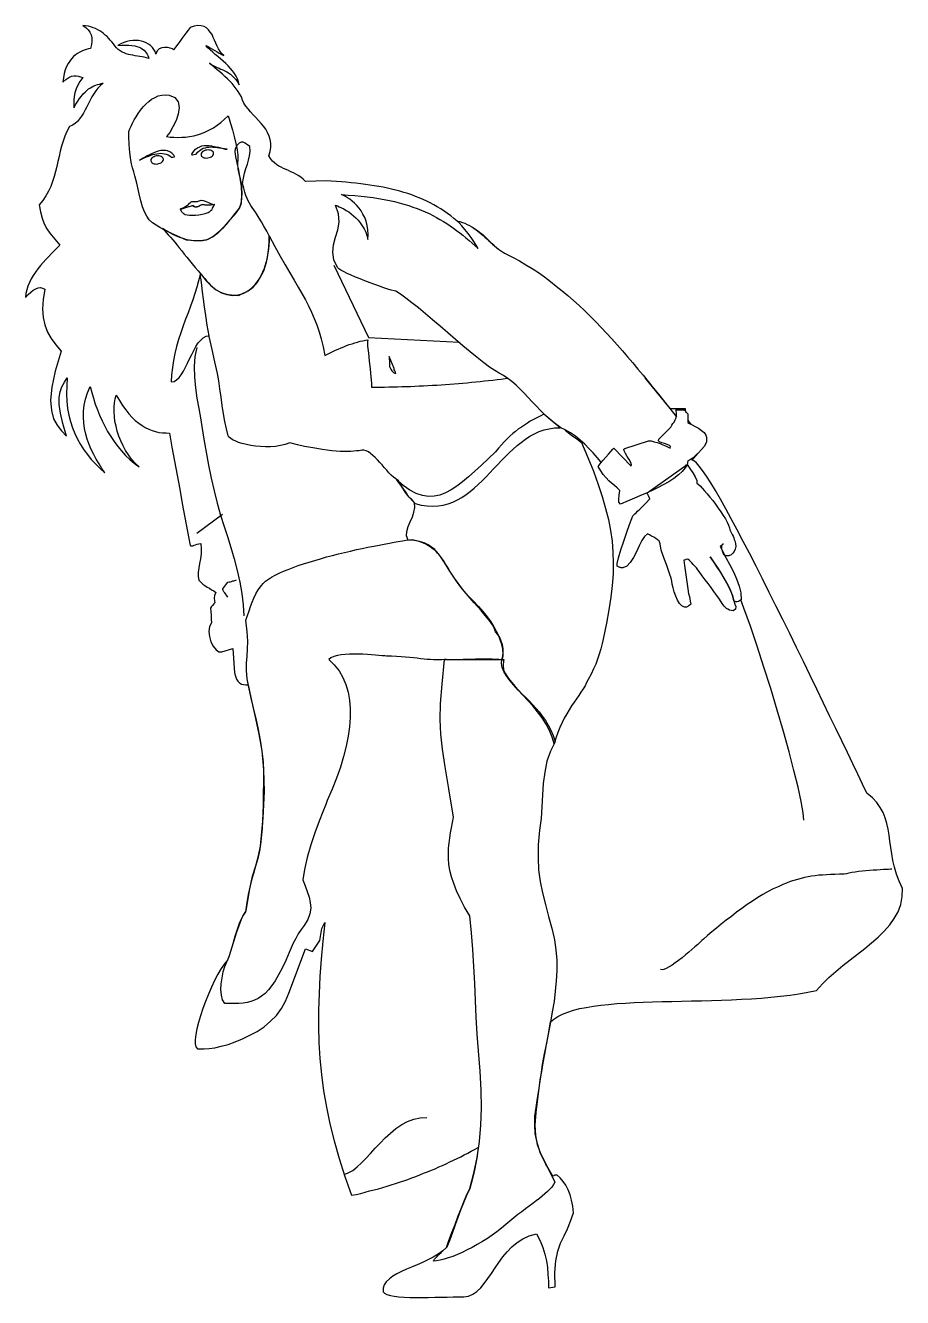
# Model space of a CAD drawing. Extents: x -28 to 68, y -92 to 47.
import ezdxf

# ---------------------------------------------------------------- set-up
doc = ezdxf.new("R2010")
doc.units = 0
doc.header["$LTSCALE"] = 25
doc.header["$MEASUREMENT"] = 0
doc.layers.get('0').update_dxf_attribs({"linetype": 'CONTINUOUS'})
doc.layers.add('1', color=7, linetype='CONTINUOUS')
doc.layers.add('7', color=7, linetype='CONTINUOUS')

msp = doc.modelspace()

# ---------------------------------------------------------------- linework, layer by layer
for points in [[(-14.09, 31.88, 0.146638), (-14.02, 31.73, 0.107152), (-13.85, 31.6, 0.076793), (-13.62, 31.54, 0.063797), (-13.34, 31.54, 0.063797), (-13.07, 31.62, 0.076793), (-12.88, 31.74, 0.107152), (-12.74, 31.91, 0.146638), (-12.72, 32.07, 0.146638), (-12.79, 32.22, 0.107152), (-12.96, 32.35, 0.076793), (-13.19, 32.41, 0.063797), (-13.47, 32.41, 0.063797), (-13.73, 32.33, 0.076793), (-13.93, 32.21, 0.107152), (-14.07, 32.04, 0.146638)], [(-8.61, 32.53, 0.146638), (-8.54, 32.38, 0.107152), (-8.36, 32.25, 0.076793), (-8.14, 32.19, 0.063797), (-7.86, 32.2, 0.063797), (-7.59, 32.27, 0.076793), (-7.39, 32.39, 0.107152), (-7.26, 32.57, 0.146638), (-7.24, 32.73, 0.146638), (-7.3, 32.87, 0.107152), (-7.48, 33, 0.076793), (-7.7, 33.06, 0.063797), (-7.98, 33.06, 0.063797), (-8.25, 32.98, 0.076793), (-8.45, 32.86, 0.107152), (-8.58, 32.69, 0.146638)]]:
    msp.add_lwpolyline(points, format="xyb", close=True)
at = {"layer": '1', "linetype": 'CONTINUOUS'}
for points in [[(-10.89, 26.61), (-10.83, 26.48), (-10.76, 26.39), (-10.72, 26.3), (-10.67, 26.25), (-10.6, 26.19), (-10.52, 26.14), (-10.45, 26.08), (-10.34, 26.03), (-10.12, 25.97), (-9.85, 25.94), (-9.54, 25.94), (-9.2, 25.96), (-8.83, 25.99), (-8.47, 26.05), (-8.14, 26.14), (-7.83, 26.25), (-7.72, 26.3), (-7.63, 26.36), (-7.56, 26.41), (-7.49, 26.48), (-7.41, 26.57), (-7.34, 26.7), (-7.25, 26.88), (-7.14, 27.1), (-7.32, 27.08), (-7.51, 27.07), (-7.69, 27.05), (-7.85, 27.05), (-8.01, 27.05), (-8.18, 27.05), (-8.36, 27.07), (-8.56, 27.08), (-8.96, 26.87), (-9.05, 26.85), (-9.12, 26.85), (-9.18, 26.83), (-9.23, 26.83), (-9.29, 26.85), (-9.36, 26.87), (-9.43, 26.9), (-9.54, 26.96), (-9.69, 26.92), (-9.89, 26.87), (-10.09, 26.81), (-10.3, 26.76), (-10.51, 26.72), (-10.69, 26.67), (-10.81, 26.63), (-10.89, 26.61)], [(-9.49, 27.43), (-9.36, 27.43), (-9.25, 27.43), (-9.14, 27.43), (-9, 27.45), (-8.91, 27.47), (-8.8, 27.5), (-8.71, 27.54), (-8.61, 27.59), (-8.38, 27.54), (-8.16, 27.47), (-7.98, 27.39), (-7.8, 27.32), (-7.63, 27.25), (-7.47, 27.19), (-7.31, 27.14), (-7.11, 27.1), (-7.29, 27.08), (-7.43, 27.07), (-7.54, 27.05), (-7.67, 27.05), (-7.81, 27.05), (-8, 27.05), (-8.23, 27.07), (-8.54, 27.08), (-8.71, 26.99), (-8.83, 26.9), (-8.96, 26.85), (-9.07, 26.83), (-9.16, 26.83), (-9.27, 26.85), (-9.36, 26.9), (-9.47, 26.97), (-9.61, 26.96), (-9.8, 26.9), (-9.98, 26.85), (-10.2, 26.77), (-10.4, 26.7), (-10.58, 26.65), (-10.74, 26.61), (-10.87, 26.61), (-10.47, 26.79), (-10.18, 26.96), (-9.98, 27.12), (-9.85, 27.25), (-9.76, 27.34), (-9.69, 27.41), (-9.6, 27.43), (-9.49, 27.43)]]:
    msp.add_lwpolyline(points, dxfattribs=at)
at = {"layer": '7', "linetype": 'CONTINUOUS'}
for points in [[(19.38, 25.28), (19.35, 25.3), (19, 25.59), (18.66, 25.87), (18.29, 26.14), (17.93, 26.39), (17.56, 26.63), (17.18, 26.87), (16.8, 27.08), (16.42, 27.28), (16.04, 27.48), (15.64, 27.67), (15.22, 27.83), (14.82, 27.99), (14.4, 28.16), (13.96, 28.3), (13.55, 28.43), (13.09, 28.56), (12.66, 28.68), (12.2, 28.79), (11.75, 28.88), (11.27, 28.99), (10.8, 29.08), (10.31, 29.16), (9.82, 29.23), (9.33, 29.3), (8.82, 29.37), (8.29, 29.43), (7.78, 29.48), (7.24, 29.54), (6.71, 29.59), (6.17, 29.63), (5.6, 29.67), (5.04, 29.7), (2.78, 29.61), (2.53, 29.87), (2.28, 30.08), (2, 30.27), (1.73, 30.41), (1.48, 30.56), (1.2, 30.68), (0.93, 30.81), (0.68, 30.92), (0.4, 31.05), (0.15, 31.17), (-0.11, 31.3), (-0.34, 31.46), (-0.58, 31.65), (-0.8, 31.86), (-1.02, 32.12), (-1.21, 32.41), (-1.07, 32.9), (-1, 33.36), (-1, 33.79), (-1.07, 34.21), (-1.18, 34.59), (-1.34, 34.96), (-1.54, 35.32), (-1.78, 35.65), (-2.05, 35.97), (-2.32, 36.3), (-2.62, 36.61), (-2.91, 36.92), (-3.2, 37.23), (-3.47, 37.54), (-3.72, 37.85), (-3.94, 38.17), (-4.07, 38.52), (-4.2, 38.85), (-4.36, 39.16), (-4.56, 39.46), (-4.76, 39.75), (-4.98, 40.05), (-5.22, 40.32), (-5.45, 40.59), (-5.72, 40.85), (-6, 41.1), (-6.27, 41.35), (-6.54, 41.59), (-6.83, 41.83), (-7.12, 42.06), (-7.4, 42.3), (-7.69, 42.54), (-7.49, 42.41), (-7.27, 42.28), (-7.05, 42.17), (-6.85, 42.08), (-6.63, 41.99), (-6.43, 41.9), (-6.21, 41.81), (-6.01, 41.72), (-5.8, 41.61), (-5.6, 41.48), (-5.4, 41.34), (-5.2, 41.17), (-5.01, 40.97), (-4.81, 40.76), (-4.63, 40.5), (-4.45, 40.19), (-4.52, 40.52), (-4.61, 40.83), (-4.76, 41.14), (-4.94, 41.43), (-5.16, 41.7), (-5.38, 41.97), (-5.63, 42.25), (-5.91, 42.5), (-6.2, 42.75), (-6.47, 43.01), (-6.76, 43.26), (-7.05, 43.5), (-7.32, 43.75), (-7.6, 43.99), (-7.85, 44.23), (-8.09, 44.48), (-7.83, 44.35), (-7.6, 44.21), (-7.34, 44.06), (-7.11, 43.92), (-6.85, 43.77), (-6.61, 43.63), (-6.36, 43.5), (-6.12, 43.37), (-6.34, 43.57), (-6.52, 43.83), (-6.69, 44.1), (-6.83, 44.41), (-6.98, 44.72), (-7.12, 45.04), (-7.27, 45.35), (-7.41, 45.66), (-7.6, 45.94), (-7.78, 46.19), (-8.01, 46.39), (-8.27, 46.55), (-8.58, 46.63), (-8.94, 46.66), (-9.34, 46.59), (-9.81, 46.45), (-10.03, 46.14), (-10.25, 45.83), (-10.47, 45.52), (-10.7, 45.23), (-10.92, 44.92), (-11.14, 44.61), (-11.38, 44.3), (-11.6, 43.99), (-11.74, 44.1), (-11.98, 44.19), (-12.27, 44.25), (-12.6, 44.26), (-12.9, 44.23), (-13.18, 44.1), (-13.41, 43.88), (-13.54, 43.54), (-13.63, 43.81), (-13.76, 44.05), (-13.92, 44.26), (-14.12, 44.46), (-14.34, 44.63), (-14.58, 44.77), (-14.85, 44.88), (-15.12, 44.95), (-15.43, 45.01), (-15.74, 45.03), (-16.05, 45.01), (-16.38, 44.97), (-16.7, 44.9), (-17.03, 44.79), (-17.36, 44.66), (-17.69, 44.48), (-17.25, 44.52), (-16.85, 44.52), (-16.49, 44.52), (-16.16, 44.48), (-15.85, 44.43), (-15.6, 44.37), (-15.36, 44.28), (-15.16, 44.19), (-14.98, 44.08), (-14.81, 43.95), (-14.69, 43.83), (-14.58, 43.68), (-14.49, 43.54), (-14.41, 43.37), (-14.36, 43.21), (-14.32, 43.05), (-14.56, 43.12), (-14.8, 43.19), (-15.03, 43.25), (-15.29, 43.28), (-15.54, 43.32), (-15.8, 43.35), (-16.05, 43.41), (-16.29, 43.45), (-16.54, 43.5), (-16.78, 43.57), (-17.01, 43.66), (-17.23, 43.75), (-17.45, 43.88), (-17.65, 44.05), (-17.83, 44.21), (-18.01, 44.43), (-18.18, 44.64), (-18.34, 44.86), (-18.52, 45.06), (-18.69, 45.25), (-18.87, 45.44), (-19.07, 45.61), (-19.25, 45.77), (-19.45, 45.94), (-19.67, 46.06), (-19.89, 46.19), (-20.12, 46.32), (-20.38, 46.41), (-20.63, 46.5), (-20.9, 46.57), (-21.21, 46.63), (-21.52, 46.66), (-21.19, 46.45), (-20.94, 46.19), (-20.74, 45.94), (-20.61, 45.63), (-20.54, 45.32), (-20.52, 44.95), (-20.58, 44.57), (-20.69, 44.15), (-20.9, 44.1), (-21.14, 44.05), (-21.38, 43.97), (-21.61, 43.86), (-21.85, 43.75), (-22.09, 43.61), (-22.32, 43.45), (-22.54, 43.26), (-22.74, 43.03), (-22.94, 42.77), (-23.12, 42.5), (-23.29, 42.17), (-23.43, 41.81), (-23.54, 41.41), (-23.63, 40.95), (-23.7, 40.46), (-23.36, 40.77), (-23.05, 40.97), (-22.76, 41.12), (-22.49, 41.17), (-22.23, 41.17), (-21.99, 41.14), (-21.76, 41.06), (-21.52, 40.97), (-21.83, 40.55), (-22.07, 40.14), (-22.25, 39.74), (-22.38, 39.32), (-22.47, 38.92), (-22.5, 38.5), (-22.5, 38.1), (-22.49, 37.68), (-22.27, 38.06), (-22.07, 38.39), (-21.87, 38.7), (-21.67, 38.95), (-21.47, 39.19), (-21.27, 39.39), (-21.09, 39.57), (-20.89, 39.74), (-20.69, 39.86), (-20.5, 39.97), (-20.3, 40.06), (-20.1, 40.14), (-19.9, 40.21), (-19.7, 40.26), (-19.5, 40.32), (-19.3, 40.36), (-19.59, 40.1), (-19.87, 39.83), (-20.1, 39.52), (-20.32, 39.19), (-20.52, 38.85), (-20.72, 38.5), (-20.9, 38.14), (-21.09, 37.77), (-21.27, 37.43), (-21.45, 37.08), (-21.65, 36.76), (-21.87, 36.46), (-22.1, 36.19), (-22.36, 35.96), (-22.65, 35.76), (-22.98, 35.61), (-23.25, 35.1), (-23.47, 34.56), (-23.67, 34.03), (-23.83, 33.48), (-23.98, 32.92), (-24.1, 32.37), (-24.23, 31.81), (-24.36, 31.27), (-24.49, 30.7), (-24.63, 30.16), (-24.81, 29.61), (-25.01, 29.08), (-25.25, 28.56), (-25.54, 28.05), (-25.87, 27.56), (-26.27, 27.08), (-26.14, 26.3), (-25.96, 25.61), (-25.72, 25.01), (-25.43, 24.47), (-25.1, 23.99), (-24.76, 23.54), (-24.39, 23.1), (-24.01, 22.67), (-24.3, 22.38), (-24.61, 22.07), (-24.92, 21.76), (-25.23, 21.45), (-25.54, 21.12), (-25.85, 20.79), (-26.14, 20.45), (-26.41, 20.08), (-26.67, 19.74), (-26.92, 19.36), (-27.14, 18.99), (-27.34, 18.59), (-27.5, 18.19), (-27.63, 17.79), (-27.72, 17.38), (-27.78, 16.96), (-27.49, 17.27), (-27.19, 17.54), (-26.92, 17.76), (-26.65, 17.92), (-26.39, 18.01), (-26.14, 18.03), (-25.9, 17.99), (-25.65, 17.88), (-25.85, 16.74), (-25.9, 15.7), (-25.85, 14.78), (-25.67, 13.96), (-25.38, 13.18), (-24.98, 12.47), (-24.47, 11.78), (-23.89, 11.1), (-24.52, 8.92), (-24.9, 7.16), (-25.03, 5.74), (-24.94, 4.61), (-24.7, 3.72), (-24.32, 3), (-23.83, 2.38), (-23.29, 1.83), (-23.7, 3.21), (-23.96, 4.34), (-24.09, 5.27), (-24.09, 6.03), (-23.98, 6.67), (-23.79, 7.21), (-23.52, 7.7), (-23.21, 8.19), (-23.27, 7.3), (-23.29, 6.45), (-23.25, 5.63), (-23.18, 4.85), (-23.05, 4.1), (-22.87, 3.41), (-22.65, 2.74), (-22.39, 2.09), (-22.1, 1.49), (-21.78, 0.89), (-21.41, 0.32), (-21.01, -0.2), (-20.59, -0.73), (-20.12, -1.22), (-19.63, -1.71), (-19.12, -2.19), (-19.43, -1.71), (-19.74, -1.22), (-20.05, -0.71), (-20.32, -0.2), (-20.59, 0.34), (-20.83, 0.89), (-21.03, 1.47), (-21.19, 2.05), (-21.34, 2.65), (-21.41, 3.27), (-21.45, 3.89), (-21.43, 4.54), (-21.36, 5.2), (-21.21, 5.87), (-20.99, 6.56), (-20.7, 7.25), (-20.54, 6.59), (-20.36, 5.96), (-20.16, 5.32), (-19.92, 4.7), (-19.69, 4.09), (-19.41, 3.49), (-19.12, 2.9), (-18.8, 2.32), (-18.47, 1.76), (-18.1, 1.23), (-17.7, 0.7), (-17.29, 0.21), (-16.85, -0.28), (-16.38, -0.73), (-15.89, -1.15), (-15.36, -1.55), (-15.78, -1.15), (-16.18, -0.71), (-16.52, -0.24), (-16.85, 0.25), (-17.12, 0.76), (-17.38, 1.29), (-17.58, 1.81), (-17.76, 2.36), (-17.89, 2.9), (-18, 3.43), (-18.07, 3.96), (-18.09, 4.47), (-18.09, 4.98), (-18.05, 5.45), (-17.98, 5.89), (-17.87, 6.3), (-17.52, 5.7), (-17.18, 5.18), (-16.83, 4.69), (-16.49, 4.25), (-16.14, 3.87), (-15.78, 3.52), (-15.41, 3.23), (-15.05, 2.98), (-14.69, 2.76), (-14.32, 2.58), (-13.94, 2.43), (-13.58, 2.32), (-13.2, 2.23), (-12.81, 2.18), (-12.43, 2.16), (-12.05, 2.14), (-11.78, 0.61), (-11.49, -0.93), (-11.21, -2.46), (-10.92, -3.99), (-10.65, -5.53), (-10.38, -7.06), (-10.09, -8.6), (-9.81, -10.13), (-9.71, -10.17), (-9.6, -10.17), (-9.49, -10.15), (-9.34, -10.09), (-9.2, -10.04), (-9.03, -9.98), (-8.85, -9.93), (-8.63, -9.91), (-8.58, -10.48), (-8.6, -11.02), (-8.67, -11.57), (-8.76, -12.08), (-8.83, -12.58), (-8.91, -13.06), (-8.91, -13.51), (-8.83, -13.91), (-8.63, -14.13), (-8.41, -14.33), (-8.18, -14.49), (-7.94, -14.66), (-7.69, -14.8), (-7.45, -14.95), (-7.21, -15.09), (-7, -15.26), (-7.12, -15.58), (-7.16, -15.89), (-7.14, -16.15), (-7.11, -16.37), (-7.21, -16.51), (-7.34, -16.66), (-7.45, -16.8), (-7.58, -16.95), (-7.54, -17.35), (-7.51, -17.75), (-7.49, -18.17), (-7.45, -18.57), (-7.69, -18.98), (-7.76, -19.51), (-7.69, -20.07), (-7.52, -20.64), (-7.27, -21.13), (-6.96, -21.51), (-6.65, -21.73), (-6.34, -21.73), (-5.14, -21.38), (-4.96, -24.04), (-4.85, -24.4), (-4.72, -24.71), (-4.58, -24.95), (-4.4, -25.13), (-4.2, -25.26), (-3.96, -25.31), (-3.72, -25.35), (-3.47, -25.33), (-3.07, -27.24), (-2.65, -29), (-2.29, -30.73), (-1.98, -32.56), (-1.78, -34.62), (-1.72, -37), (-1.85, -39.87), (-2.18, -43.33), (-2.41, -44.29), (-2.65, -45.14), (-2.89, -45.93), (-3.09, -46.67), (-3.29, -47.43), (-3.45, -48.23), (-3.61, -49.12), (-3.74, -50.14), (-3.98, -50.45), (-4.23, -50.98), (-4.49, -51.67), (-4.76, -52.47), (-5.03, -53.31), (-5.29, -54.11), (-5.51, -54.83), (-5.71, -55.4), (-6.05, -55.81), (-6.41, -56.32), (-6.76, -56.94), (-7.12, -57.61), (-7.47, -58.34), (-7.81, -59.11), (-8.12, -59.91), (-8.41, -60.69), (-8.67, -61.47), (-8.89, -62.21), (-9.07, -62.9), (-9.18, -63.54), (-9.23, -64.09), (-9.23, -64.54), (-9.16, -64.87), (-9.01, -65.07), (-8.71, -65.1), (-8.25, -65.1), (-7.72, -65.05), (-7.09, -64.96), (-6.4, -64.8), (-5.65, -64.6), (-4.87, -64.32), (-4.07, -64), (-3.27, -63.61), (-2.49, -63.18), (-1.72, -62.67), (-1.03, -62.07), (-0.38, -61.43), (0.17, -60.7), (0.62, -59.89), (0.97, -59.01), (2.8, -54.18), (3.57, -54.45), (4.35, -53.27), (4.58, -51.96), (4.89, -51.29), (4.69, -53.32), (4.51, -55.29), (4.38, -57.2), (4.28, -59.05), (4.22, -60.87), (4.22, -62.63), (4.26, -64.4), (4.37, -66.16), (4.53, -67.9), (4.77, -69.67), (5.08, -71.45), (5.46, -73.27), (5.91, -75.14), (6.46, -77.05), (7.09, -79.03), (7.82, -81.08), (8.33, -80.98), (8.82, -80.87), (9.31, -80.74), (9.8, -80.61), (10.29, -80.49), (10.77, -80.36), (11.24, -80.23), (11.71, -80.09), (12.16, -79.94), (12.62, -79.79), (13.07, -79.65), (13.53, -79.5), (13.96, -79.34), (14.4, -79.18), (14.84, -79.03), (15.27, -78.85), (15.69, -78.68), (16.13, -78.52), (16.55, -78.34), (16.95, -78.18), (17.36, -77.99), (17.76, -77.81), (18.16, -77.63), (18.56, -77.43), (18.96, -77.25), (19.35, -77.07), (19.75, -76.87), (20.13, -76.67), (20.51, -76.47), (20.89, -76.27), (21.25, -76.07), (21.64, -75.87), (21.56, -76.47), (21.49, -77.03), (21.4, -77.59), (21.29, -78.14), (21.16, -78.68), (21.04, -79.23), (20.89, -79.78), (20.75, -80.34), (20.38, -81.1), (20.04, -81.9), (19.71, -82.7), (19.42, -83.5), (19.13, -84.32), (18.84, -85.14), (18.55, -85.96), (18.24, -86.76), (17.78, -87.16), (17.27, -87.5), (16.73, -87.83), (16.16, -88.12), (15.58, -88.41), (14.98, -88.67), (14.38, -88.92), (13.82, -89.16), (13.27, -89.41), (12.78, -89.67), (12.33, -89.92), (11.95, -90.21), (11.62, -90.52), (11.4, -90.85), (11.27, -91.21), (11.26, -91.61), (11.42, -91.77), (11.69, -91.92), (12.06, -92.03), (12.49, -92.1), (13, -92.17), (13.58, -92.21), (14.18, -92.23), (14.84, -92.25), (15.51, -92.25), (16.2, -92.23), (16.91, -92.21), (17.6, -92.19), (18.27, -92.19), (18.91, -92.17), (19.51, -92.17), (20.07, -92.17), (20.6, -92.08), (21.07, -91.88), (21.51, -91.57), (21.93, -91.17), (22.31, -90.7), (22.71, -90.17), (23.09, -89.61), (23.49, -89.01), (23.89, -88.41), (24.33, -87.81), (24.8, -87.25), (25.33, -86.72), (25.89, -86.25), (26.53, -85.83), (27.22, -85.52), (28, -85.3), (28.4, -86.05), (28.71, -86.77), (28.93, -87.52), (29.09, -88.25), (29.2, -88.97), (29.27, -89.72), (29.31, -90.45), (29.34, -91.19), (30.07, -91.08), (30.02, -89.52), (30.11, -88.25), (30.34, -87.19), (30.65, -86.3), (31.02, -85.52), (31.4, -84.74), (31.74, -83.92), (32.04, -82.99), (31.98, -82.28), (31.85, -81.63), (31.69, -81.03), (31.47, -80.49), (31.2, -79.99), (30.91, -79.58), (30.6, -79.19), (30.27, -78.88), (30.11, -78.87), (29.98, -78.88), (29.89, -78.94), (29.78, -78.99), (29, -77.61), (28.43, -76.39), (28.07, -75.3), (27.87, -74.32), (27.82, -73.38), (27.85, -72.45), (27.98, -71.5), (28.13, -70.47), (28.29, -69.43), (28.43, -68.49), (28.58, -67.56), (28.74, -66.63), (28.91, -65.67), (29.11, -64.63), (29.31, -63.47), (29.54, -62.14), (29.91, -61.83), (30.36, -61.54), (30.85, -61.29), (31.42, -61.07), (32.04, -60.87), (32.73, -60.7), (33.45, -60.56), (34.22, -60.43), (35.03, -60.32), (35.89, -60.23), (36.8, -60.14), (37.73, -60.09), (38.69, -60.03), (39.67, -60), (40.69, -59.96), (41.72, -59.92), (42.78, -59.91), (43.85, -59.87), (44.94, -59.85), (46.03, -59.83), (47.12, -59.8), (48.21, -59.76), (49.31, -59.72), (50.41, -59.67), (51.49, -59.61), (52.56, -59.54), (53.61, -59.45), (54.65, -59.34), (55.69, -59.21), (56.67, -59.07), (57.63, -58.91), (58.58, -58.71), (59.23, -57.98), (59.92, -57.29), (60.69, -56.63), (61.47, -56), (62.25, -55.36), (63.05, -54.76), (63.85, -54.14), (64.59, -53.52), (65.32, -52.89), (65.98, -52.23), (66.58, -51.56), (67.07, -50.85), (67.49, -50.11), (67.78, -49.32), (67.94, -48.47), (67.98, -47.58), (67.61, -46.78), (67.32, -46), (67.09, -45.25), (66.92, -44.51), (66.79, -43.78), (66.69, -43.09), (66.59, -42.4), (66.5, -41.74), (66.39, -41.11), (66.25, -40.49), (66.09, -39.87), (65.85, -39.29), (65.54, -38.73), (65.16, -38.2), (64.69, -37.67), (64.09, -37.16), (63.61, -36.18), (63.09, -35.11), (62.54, -33.96), (61.96, -32.73), (61.34, -31.45), (60.69, -30.09), (60.01, -28.71), (59.32, -27.27), (58.61, -25.8), (57.89, -24.31), (57.16, -22.78), (56.41, -21.27), (55.67, -19.75), (54.9, -18.22), (54.16, -16.71), (53.43, -15.24), (52.69, -13.78), (51.98, -12.37), (51.27, -10.98), (50.58, -9.68), (49.91, -8.4), (49.27, -7.22), (48.67, -6.11), (48.09, -5.08), (47.54, -4.13), (47.03, -3.29), (46.56, -2.57), (46.14, -1.95), (45.78, -1.46), (45.47, -1.09), (45.2, -0.88), (45, -0.8), (45.63, -0.08), (45.69, 0), (45.69, 0)], [(-5.65, 36.81), (-5.54, 36.48), (-5.38, 35.94), (-5.18, 35.28), (-4.98, 34.54), (-4.8, 33.77), (-4.65, 33.08), (-4.58, 32.5), (-4.6, 32.08), (-4.63, 31.56), (-4.58, 30.97), (-4.47, 30.48), (-4.4, 30.23), (-4.23, 29.39), (-4.16, 28.34), (-4.23, 27.37), (-4.41, 26.76), (-4.74, 26.34), (-5.05, 25.94), (-5.34, 25.56), (-5.63, 25.21), (-5.91, 24.88), (-6.18, 24.59), (-6.45, 24.34), (-6.71, 24.08), (-6.94, 23.88), (-7.18, 23.7), (-7.41, 23.54), (-7.63, 23.41), (-7.85, 23.3), (-8.05, 23.23), (-8.25, 23.17), (-8.43, 23.16), (-8.8, 23.14), (-9.12, 23.14), (-9.43, 23.16), (-9.72, 23.19), (-10, 23.23), (-10.27, 23.3), (-10.54, 23.38), (-10.81, 23.47), (-11.09, 23.57), (-11.36, 23.7), (-11.67, 23.85), (-11.98, 24.01), (-12.32, 24.19), (-12.69, 24.39), (-13.09, 24.61), (-13.52, 24.85), (-13.92, 25.12), (-14.27, 25.45), (-14.54, 25.83), (-14.78, 26.3), (-15, 26.87), (-15.18, 27.52), (-15.36, 28.27), (-15.54, 29.12), (-15.61, 29.45), (-15.72, 29.83), (-15.83, 30.25), (-15.96, 30.68), (-16.09, 31.12), (-16.2, 31.56), (-16.27, 31.94), (-16.32, 32.26), (-16.38, 32.79), (-16.45, 33.66), (-16.5, 34.54), (-16.49, 35.08), (-16.38, 35.36), (-16.25, 35.66), (-16.09, 35.99), (-15.9, 36.35), (-15.69, 36.7), (-15.47, 37.06), (-15.21, 37.41), (-14.92, 37.76), (-14.63, 38.06), (-14.32, 38.36), (-14, 38.61), (-13.63, 38.81), (-13.27, 38.97), (-12.9, 39.06), (-12.5, 39.1), (-12.1, 39.06), (-11.47, 38.79), (-11.1, 38.32), (-11.01, 37.7), (-11.1, 36.99), (-11.34, 36.28), (-11.67, 35.59), (-12.03, 34.99), (-12.38, 34.54), (-11.98, 34.48), (-11.56, 34.45), (-11.14, 34.43), (-10.72, 34.45), (-10.29, 34.46), (-9.85, 34.54), (-9.41, 34.61), (-8.98, 34.72), (-8.54, 34.86), (-8.11, 35.05), (-7.69, 35.25), (-7.25, 35.48), (-6.83, 35.76), (-6.43, 36.06), (-6.03, 36.43), (-5.65, 36.81)], [(-12.83, 24.48), (-12.61, 24.27), (-12.4, 24.05), (-12.18, 23.79), (-11.94, 23.54), (-11.7, 23.27), (-11.47, 22.98), (-11.23, 22.68), (-10.98, 22.38), (-10.72, 22.05), (-10.45, 21.7), (-10.16, 21.36), (-9.87, 20.99), (-9.56, 20.63), (-9.23, 20.23), (-8.91, 19.85), (-8.54, 19.43), (-8.05, 18.79), (-7.52, 18.25), (-6.96, 17.81), (-6.38, 17.48), (-5.78, 17.28), (-5.18, 17.19), (-4.58, 17.23), (-4, 17.38), (-3.45, 17.67), (-2.92, 18.08), (-2.45, 18.63), (-2.03, 19.34), (-1.67, 20.16), (-1.4, 21.14), (-1.2, 22.27), (-1.11, 23.56), (-1.43, 24.21), (-1.74, 24.76), (-2.01, 25.23), (-2.25, 25.63), (-2.47, 25.97), (-2.67, 26.27), (-2.85, 26.54), (-3.02, 26.77), (-3.18, 27.01), (-3.32, 27.25), (-3.45, 27.5), (-3.58, 27.77), (-3.71, 28.1), (-3.81, 28.47), (-3.94, 28.88), (-4.07, 29.39), (-3.98, 29.99), (-3.85, 30.54), (-3.71, 31.03), (-3.54, 31.5), (-3.41, 31.96), (-3.31, 32.43), (-3.25, 32.92), (-3.29, 33.46), (-3.43, 33.56), (-3.61, 33.68), (-3.8, 33.81), (-4.01, 33.9), (-4.23, 33.9), (-4.45, 33.81), (-4.67, 33.59), (-4.89, 33.19), (-4.92, 32.87), (-4.85, 32.34), (-4.71, 31.65), (-4.52, 30.85), (-4.36, 29.97), (-4.23, 29.07), (-4.18, 28.19), (-4.23, 27.36), (-4.25, 27.12), (-4.36, 26.87), (-4.54, 26.56), (-4.78, 26.23), (-5.11, 25.85), (-5.45, 25.43), (-5.85, 24.97), (-6.27, 24.48), (-6.54, 24.21), (-6.81, 23.96), (-7.05, 23.76), (-7.29, 23.59), (-7.52, 23.47), (-7.74, 23.36), (-7.96, 23.27), (-8.18, 23.21), (-8.41, 23.17), (-8.63, 23.16), (-8.87, 23.14), (-9.1, 23.14), (-9.36, 23.16), (-9.63, 23.17), (-9.9, 23.21), (-10.21, 23.23), (-10.58, 23.38), (-10.92, 23.54), (-11.25, 23.68), (-11.58, 23.83), (-11.9, 23.97), (-12.21, 24.14), (-12.52, 24.3), (-12.83, 24.48)], [(-9.56, 32.68), (-9.38, 32.94), (-9.2, 33.14), (-8.98, 33.3), (-8.74, 33.41), (-8.51, 33.5), (-8.25, 33.54), (-8, 33.56), (-7.74, 33.54), (-7.47, 33.52), (-7.2, 33.46), (-6.94, 33.41), (-6.69, 33.36), (-6.43, 33.3), (-6.2, 33.23), (-5.98, 33.17), (-5.76, 33.14), (-6.05, 33.19), (-6.32, 33.23), (-6.58, 33.28), (-6.83, 33.3), (-7.09, 33.34), (-7.32, 33.34), (-7.54, 33.36), (-7.76, 33.34), (-7.96, 33.32), (-8.16, 33.26), (-8.36, 33.21), (-8.54, 33.12), (-8.72, 33.01), (-8.89, 32.88), (-9.05, 32.74), (-9.2, 32.56), (-9.38, 32.52), (-9.54, 32.48), (-9.61, 32.54), (-9.56, 32.68)], [(-11.56, 32.5), (-11.8, 32.7), (-12.03, 32.85), (-12.27, 32.96), (-12.5, 33.01), (-12.76, 33.01), (-13.01, 32.99), (-13.27, 32.94), (-13.52, 32.87), (-13.76, 32.77), (-14.01, 32.65), (-14.25, 32.54), (-14.49, 32.41), (-14.7, 32.28), (-14.92, 32.16), (-15.12, 32.05), (-15.32, 31.96), (-15.05, 32.08), (-14.8, 32.19), (-14.56, 32.3), (-14.32, 32.39), (-14.09, 32.48), (-13.87, 32.56), (-13.65, 32.61), (-13.43, 32.66), (-13.21, 32.68), (-13.01, 32.7), (-12.81, 32.68), (-12.61, 32.65), (-12.41, 32.59), (-12.21, 32.52), (-12.03, 32.41), (-11.83, 32.28), (-11.67, 32.28), (-11.52, 32.3), (-11.49, 32.36), (-11.56, 32.5)], [(35.09, -1.09), (35.02, -1), (34.62, -0.51), (34.2, -0.02), (33.74, 0.47), (33.29, 0.94), (32.8, 1.38), (32.29, 1.8), (31.74, 2.18), (31.14, 2.49), (30.67, 2.74), (30.22, 3.05), (29.76, 3.4), (29.31, 3.78), (28.87, 4.21), (28.43, 4.65), (28, 5.1), (27.54, 5.58), (27.11, 6.05), (26.67, 6.5), (26.24, 6.96), (25.78, 7.38), (25.33, 7.78), (24.87, 8.12), (24.42, 8.43), (23.94, 8.69), (23.45, 8.98), (22.89, 9.36), (22.25, 9.83), (21.55, 10.39), (20.78, 11.01), (19.98, 11.69), (19.16, 12.38), (18.35, 13.09), (17.51, 13.81), (16.67, 14.5), (15.89, 15.19), (15.13, 15.81), (14.4, 16.39), (13.75, 16.9), (13.16, 17.32), (12.67, 17.63), (12.47, 17.68), (12.16, 17.76), (11.8, 17.88), (11.36, 18.01), (10.89, 18.18), (10.38, 18.36), (9.84, 18.56), (9.29, 18.76), (8.77, 18.98), (8.24, 19.18), (7.77, 19.39), (7.33, 19.59), (6.95, 19.78), (6.64, 19.94), (6.42, 20.1), (6.29, 20.23), (5.88, 21.08), (5.77, 21.92), (5.86, 22.72), (6.07, 23.54), (6.31, 24.36), (6.46, 25.19), (6.4, 26.1), (6.07, 27.05), (6.28, 26.97), (6.49, 26.87), (6.73, 26.76), (6.98, 26.63), (7.24, 26.47), (7.51, 26.3), (7.77, 26.1), (8.04, 25.88), (8.29, 25.65), (8.55, 25.39), (8.78, 25.1), (9, 24.79), (9.2, 24.47), (9.37, 24.1), (9.51, 23.72), (9.62, 23.3), (9.64, 23.85), (9.6, 24.36), (9.53, 24.83), (9.42, 25.28), (9.26, 25.68), (9.07, 26.07), (8.87, 26.41), (8.64, 26.72), (8.4, 27.01), (8.15, 27.27), (7.89, 27.48), (7.64, 27.68), (7.4, 27.85), (7.15, 27.99), (6.93, 28.1), (6.73, 28.19), (7.47, 28.14), (8.18, 28.08), (8.87, 28.03), (9.53, 27.94), (10.18, 27.87), (10.78, 27.76), (11.38, 27.67), (11.95, 27.54), (12.51, 27.43), (13.04, 27.28), (13.55, 27.14), (14.06, 26.99), (14.53, 26.83), (14.98, 26.67), (15.44, 26.5), (15.87, 26.32), (16.29, 26.12), (16.69, 25.92), (17.09, 25.7), (17.47, 25.48), (17.86, 25.27), (18.24, 25.03), (18.58, 24.79), (18.95, 24.54), (19.29, 24.28), (19.64, 24.03), (19.98, 23.76), (20.31, 23.48), (20.66, 23.19), (20.98, 22.9), (21.33, 22.61), (21.65, 22.3), (21.44, 22.67), (21.18, 23.07), (20.87, 23.52), (20.55, 23.96), (20.2, 24.39), (19.87, 24.77), (19.58, 25.1), (19.33, 25.34), (19.64, 25.27), (19.93, 25.16), (20.2, 25.07), (20.45, 24.94), (20.71, 24.81), (20.95, 24.67), (21.18, 24.52), (21.42, 24.36), (21.6, 24.21), (21.78, 24.07), (21.98, 23.9), (22.18, 23.72), (22.38, 23.54), (22.58, 23.36), (22.8, 23.16), (23, 22.98), (23.22, 22.77), (23.44, 22.59), (23.65, 22.41), (23.85, 22.25), (24.07, 22.08), (24.29, 21.94), (24.51, 21.81), (24.73, 21.7), (25.45, 21.34), (26.16, 20.96), (26.85, 20.54), (27.54, 20.12), (28.22, 19.67), (28.89, 19.21), (29.54, 18.72), (30.18, 18.21), (30.82, 17.7), (31.45, 17.18), (32.07, 16.63), (32.69, 16.07), (33.29, 15.49), (33.89, 14.9), (34.49, 14.3), (35.09, 13.69), (35.67, 13.07), (36.23, 12.43), (36.82, 11.79), (37.4, 11.14), (37.96, 10.49), (38.52, 9.81), (39.09, 9.14), (39.65, 8.47), (40.2, 7.78), (40.76, 7.09), (41.32, 6.4), (41.89, 5.7), (42.43, 5.01), (43, 4.3), (43.29, 3.94), (43.29, 4)], [(-8.65, 19.14), (-8.67, 19.59), (-8.43, 19.3), (-8.21, 19.03), (-8, 18.78), (-7.78, 18.54), (-7.58, 18.32), (-7.36, 18.12), (-7.16, 17.94), (-6.94, 17.79), (-6.71, 17.65), (-6.47, 17.52), (-6.2, 17.43), (-5.92, 17.34), (-5.62, 17.28), (-5.27, 17.23), (-4.91, 17.21), (-4.51, 17.19), (-4.09, 17.38), (-3.69, 17.58), (-3.32, 17.81), (-3, 18.08), (-2.71, 18.38), (-2.43, 18.7), (-2.18, 19.07), (-1.96, 19.47), (-1.76, 19.88), (-1.6, 20.34), (-1.47, 20.81), (-1.36, 21.34), (-1.27, 21.88), (-1.21, 22.45), (-1.18, 23.07), (-1.16, 23.7), (-0.54, 22.54), (0.04, 21.48), (0.58, 20.52), (1.08, 19.65), (1.55, 18.85), (1.98, 18.08), (2.4, 17.38), (2.78, 16.7), (3.13, 16.03), (3.44, 15.36), (3.75, 14.67), (4.02, 13.98), (4.28, 13.21), (4.51, 12.43), (4.71, 11.56), (4.91, 10.61), (5.2, 10.76), (5.49, 10.9), (5.78, 11.05), (6.07, 11.19), (6.38, 11.32), (6.68, 11.45), (6.98, 11.58), (7.29, 11.7), (7.58, 11.81), (7.89, 11.9), (8.18, 12.01), (8.47, 12.09), (8.77, 12.18), (9.06, 12.23), (9.33, 12.29), (9.6, 12.34), (9.57, 12.14), (9.58, 11.63), (9.66, 10.89), (9.75, 10.03), (9.84, 9.12), (9.93, 8.29), (10, 7.6), (10.02, 7.18), (10.49, 7.18), (10.95, 7.18), (11.42, 7.18), (11.89, 7.2), (12.37, 7.2), (12.84, 7.21), (13.31, 7.23), (13.78, 7.25), (14.26, 7.25), (14.75, 7.29), (15.22, 7.3), (15.69, 7.32), (16.16, 7.34), (16.66, 7.38), (17.13, 7.39), (17.6, 7.43), (18.07, 7.47), (18.56, 7.5), (19.04, 7.54), (19.51, 7.58), (19.98, 7.61), (20.45, 7.65), (20.93, 7.7), (21.4, 7.74), (21.85, 7.79), (22.33, 7.85), (22.78, 7.89), (23.24, 7.94), (23.71, 8), (24.16, 8.05), (24.6, 8.12), (24.84, 8.16), (24.84, 8.14)], [(21, 24.63), (21.07, 24.59), (21.35, 24.43), (21.58, 24.27), (21.8, 24.1), (22.04, 23.92), (22.25, 23.72), (22.49, 23.5), (22.73, 23.27), (22.98, 23.01), (23.27, 22.74), (23.36, 22.65), (23.36, 22.65)], [(24.34, 21.9), (24.74, 21.7), (24.94, 21.59), (24.94, 21.59)], [(5.89, 20.47), (9.67, 12.58), (19.62, 12.07)], [(-8.71, 19.41), (-8.87, 18.76), (-9.05, 18.08), (-9.27, 17.39), (-9.5, 16.7), (-9.76, 16.01), (-10.03, 15.28), (-10.29, 14.58), (-10.56, 13.85), (-10.81, 13.1), (-11.05, 12.36), (-11.27, 11.61), (-11.47, 10.85), (-11.63, 10.09), (-11.74, 9.3), (-11.83, 8.52), (-11.85, 7.74), (-11.54, 7.79), (-11.27, 7.96), (-11, 8.21), (-10.76, 8.52), (-10.52, 8.9), (-10.29, 9.34), (-10.07, 9.79), (-9.85, 10.27), (-9.61, 10.72), (-9.4, 11.18), (-9.16, 11.61), (-8.91, 11.99), (-8.63, 12.3), (-8.36, 12.56), (-8.05, 12.72), (-7.71, 12.78), (-7.92, 13.92), (-8.09, 14.98), (-8.23, 15.92), (-8.34, 16.78), (-8.43, 17.56), (-8.51, 18.25), (-8.6, 18.87), (-8.71, 19.41)], [(31.16, 2.47), (31.33, 2.34), (31.85, 1.92), (32.4, 1.51), (32.94, 1.11), (33.62, -0.51), (34.22, -2.02), (34.74, -3.46), (35.2, -4.79), (35.56, -6.08), (35.87, -7.29), (36.11, -8.49), (36.27, -9.66), (36.36, -10.84), (36.4, -12.02), (36.38, -13.22), (36.29, -14.48), (36.13, -15.78), (35.92, -17.15), (35.65, -18.6), (35.34, -20.17), (35.18, -20.82), (35.02, -21.42), (34.85, -21.98), (34.69, -22.53), (34.49, -23.07), (34.25, -23.6), (33.98, -24.16), (33.65, -24.75), (33.49, -25.09), (33.31, -25.44), (33.11, -25.78), (32.87, -26.15), (32.63, -26.49), (32.38, -26.87), (32.13, -27.25), (31.85, -27.65), (31.58, -28.07), (31.31, -28.51), (31.05, -28.98), (30.8, -29.47), (30.56, -30), (30.33, -30.56), (30.13, -31.16), (29.94, -31.8), (29.74, -31.05), (29.45, -30.33), (29.07, -29.62), (28.62, -28.95), (28.13, -28.29), (27.62, -27.65), (27.07, -27.05), (26.54, -26.47), (26.02, -25.91), (25.53, -25.38), (25.09, -24.86), (24.73, -24.36), (24.44, -23.89), (24.25, -23.46), (24.18, -23.02), (24.24, -22.62), (24.33, -22.22), (24.38, -21.8), (24.36, -21.38), (24.29, -20.97), (24.16, -20.57), (24, -20.18), (23.78, -19.86), (23.53, -19.57), (23.44, -19.24), (23.2, -18.8), (22.84, -18.29), (22.42, -17.77), (21.98, -17.24), (21.56, -16.77), (21.22, -16.38), (20.98, -16.13), (20.33, -15.38), (19.76, -14.67), (19.27, -14.02), (18.85, -13.38), (18.47, -12.82), (18.15, -12.28), (17.84, -11.78), (17.53, -11.33), (17.22, -10.95), (16.91, -10.58), (16.56, -10.29), (16.18, -10.04), (15.75, -9.84), (15.26, -9.69), (14.67, -9.59), (14.02, -9.55), (13.84, -9.08), (13.86, -8.58), (14, -8.06), (14.22, -7.53), (14.46, -7), (14.64, -6.48), (14.75, -5.97), (14.69, -5.46), (14.49, -5.18), (14.35, -5.04), (14.24, -4.95), (14.13, -4.84), (13.96, -4.68), (13.73, -4.35), (13.4, -3.8), (12.91, -2.99), (12.66, -2.84), (12.42, -2.66), (12.16, -2.44), (11.91, -2.19), (11.66, -1.91), (11.4, -1.62), (11.15, -1.33), (10.91, -1.06), (10.66, -0.77), (10.4, -0.51), (10.15, -0.28), (9.91, -0.08), (9.66, 0.09), (9.42, 0.21), (9.18, 0.27), (8.95, 0.27), (8.66, 0.23), (8.37, 0.2), (8.06, 0.16), (7.73, 0.14), (7.37, 0.14), (6.98, 0.14), (6.58, 0.14), (6.15, 0.18), (5.67, 0.21), (5.17, 0.27), (4.62, 0.34), (4.02, 0.45), (3.37, 0.56), (2.67, 0.7), (1.91, 0.87), (1.09, 1.07), (0.58, 0.9), (0.06, 0.78), (-0.47, 0.69), (-1.03, 0.65), (-1.58, 0.65), (-2.12, 0.67), (-2.65, 0.72), (-3.16, 0.81), (-3.65, 0.9), (-4.11, 1.01), (-4.51, 1.14), (-4.87, 1.29), (-5.16, 1.43), (-5.4, 1.58), (-5.56, 1.7), (-5.63, 1.85), (-5.83, 2.6), (-6, 3.4), (-6.14, 4.27), (-6.29, 5.18), (-6.41, 6.09), (-6.54, 6.98), (-6.67, 7.85), (-6.8, 8.67), (-7.09, 9.94), (-7.41, 11.29), (-7.72, 12.7), (-7.74, 12.79), (-7.74, 12.78)], [(-9.07, 11.5), (-9.29, 10.5), (-9.36, 9.41), (-9.32, 8.27), (-9.21, 7.1), (-9.05, 5.96), (-8.85, 4.85), (-8.67, 3.8), (-8.51, 2.87), (-8.29, 1.47), (-8.05, 0.05), (-7.78, -1.37), (-7.51, -2.77), (-7.18, -4.15), (-6.85, -5.49), (-6.47, -6.8), (-6.07, -8.06), (-5.71, -9.15), (-5.34, -10.33), (-5, -11.57), (-4.65, -12.84), (-4.38, -14.13), (-4.14, -15.38), (-4, -16.62), (-3.94, -17.8)], [(11.93, 10.52), (11.93, 10.29), (11.95, 9.96), (11.97, 9.63), (11.97, 9.39), (12.04, 9.3), (12.09, 9.19), (12.16, 9.07), (12.24, 8.96), (12.33, 8.83), (12.42, 8.76), (12.55, 8.69), (12.67, 8.67), (12.64, 8.81), (12.56, 8.94), (12.49, 9.07), (12.46, 9.21), (11.93, 10.52)], [(44.32, 4.41), (44.29, 4.81), (42.65, 4.81), (42.14, 5.41), (41.65, 6.01), (41.16, 6.61), (40.67, 7.21), (40.18, 7.81), (39.89, 8.18), (39.89, 8.18)], [(28.8, 4.2), (28.42, 4.01), (28.05, 3.81), (27.69, 3.63), (27.34, 3.45), (27.02, 3.25), (26.69, 3.03), (26.36, 2.81), (26.05, 2.6), (25.73, 2.34), (25.42, 2.09), (25.11, 1.81), (24.8, 1.52), (24.49, 1.2), (24.18, 0.85), (23.85, 0.49), (23.53, 0.09), (22.75, -0.66), (22, -1.35), (21.29, -2.02), (20.6, -2.62), (19.95, -3.19), (19.31, -3.66), (18.69, -4.06), (18.07, -4.39), (17.46, -4.62), (16.84, -4.75), (16.22, -4.77), (15.56, -4.66), (14.89, -4.44), (14.2, -4.08), (13.46, -3.57), (12.69, -2.91), (12.91, -3.2), (13.15, -3.53), (13.4, -3.88), (13.66, -4.22), (13.91, -4.59), (14.18, -4.93), (14.47, -5.26), (14.76, -5.55), (15.44, -5.71), (16.07, -5.8), (16.67, -5.84), (17.27, -5.8), (17.82, -5.71), (18.36, -5.57), (18.87, -5.39), (19.38, -5.15), (19.86, -4.88), (20.33, -4.57), (20.78, -4.22), (21.22, -3.86), (21.65, -3.46), (22.09, -3.06), (22.51, -2.62), (22.93, -2.19), (23.33, -1.75), (23.75, -1.31), (24.16, -0.88), (24.58, -0.44), (25.02, -0.02), (25.45, 0.4), (25.89, 0.78), (26.34, 1.14), (26.82, 1.49), (27.29, 1.8), (27.78, 2.07), (28.31, 2.31), (28.85, 2.49), (29.4, 2.63), (29.98, 2.71), (30.6, 2.74), (28.8, 4.2)], [(43.22, 4.7), (44.14, 4.7), (44.52, 4.25), (44.52, 3.32), (44.72, 3.21), (45.01, 3.05), (45.34, 2.87), (45.69, 2.67), (46.03, 2.43), (46.31, 2.2), (46.51, 1.94), (46.58, 1.69), (46.58, 1.21), (46.51, 1), (46.31, 0.69), (46.03, 0.36), (45.69, 0), (45.34, -0.33), (45.01, -0.62), (44.72, -0.8), (44.52, -0.88), (44.45, -1.28), (44.25, -1.66), (43.92, -2.04), (43.51, -2.42), (43.02, -2.8), (42.45, -3.17), (41.85, -3.51), (41.22, -3.84), (40.56, -4.17), (39.93, -4.46), (39.31, -4.71), (38.72, -4.97), (38.22, -5.17), (37.78, -5.35), (37.43, -5.49), (37.2, -5.6), (37.02, -5.39), (37, -5.06), (37.05, -4.64), (37.11, -4.11), (36.82, -3.84), (36.53, -3.59), (36.22, -3.33), (35.92, -3.06), (35.62, -2.75), (35.31, -2.39), (35.02, -1.99), (34.73, -1.49), (34.85, -1.35), (35.05, -1.11), (35.31, -0.82), (35.6, -0.48), (35.89, -0.15), (36.14, 0.14), (36.34, 0.38), (36.47, 0.52), (38.34, -1.48), (38.4, -1.33), (38.31, -1.08), (38.14, -0.75), (37.92, -0.42), (37.73, -0.08), (37.58, 0.2), (37.54, 0.4), (37.65, 0.47), (40.23, 1.3), (40.52, 1.29), (40.85, 1.21), (41.18, 1.12), (41.51, 1), (41.82, 0.87), (42.11, 0.74), (42.38, 0.63), (42.62, 0.52), (42.65, 0.69), (42.52, 0.8), (42.29, 0.9), (42, 1), (41.69, 1.09), (41.45, 1.2), (41.32, 1.3), (41.36, 1.47), (42.69, 2.81), (42.78, 3), (42.91, 3.18), (43.03, 3.36), (43.16, 3.58), (43.25, 3.81), (43.31, 4.09), (43.31, 4.38), (43.22, 4.7)], [(44.52, 3.63), (44.69, 3.34), (44.85, 3.14), (44.85, 3.14)], [(44.45, -1.28), (44.76, -1.71), (45.07, -2.19), (45.34, -2.62), (45.51, -3.02), (45.52, -3.33), (45.67, -3.44), (45.87, -3.62), (46.09, -3.86), (46.36, -4.15), (46.63, -4.48), (46.94, -4.84), (47.25, -5.22), (47.54, -5.62), (47.85, -6.04), (48.14, -6.44), (48.4, -6.84), (48.63, -7.22), (48.83, -7.58), (48.98, -7.91), (49.09, -8.18), (49.12, -8.42), (49.27, -8.69), (49.38, -8.91), (49.47, -9.11), (49.54, -9.29), (49.61, -9.46), (49.65, -9.6), (49.71, -9.75), (49.74, -9.91), (49.76, -10.24), (49.72, -10.53), (49.61, -10.78), (49.45, -10.98), (49.25, -11.15), (49.01, -11.24), (48.74, -11.24), (48.47, -11.15), (48.31, -10.75), (48.23, -10.46), (48.23, -10.24), (48.25, -10.09), (48.31, -10), (48.36, -9.97), (48.38, -9.95), (48.36, -9.93), (48.38, -9.97), (48.32, -10.04), (48.2, -10.11), (48.07, -10.18), (48.36, -10.82), (48.72, -11.51), (49.11, -12.24), (49.51, -13), (49.85, -13.78), (50.14, -14.57), (50.32, -15.31), (50.36, -16.04), (50.18, -16.17), (50.05, -16.24), (49.92, -16.27), (49.83, -16.27), (49.76, -16.26), (49.69, -16.24), (49.63, -16.2), (49.56, -16.18), (49.41, -15.58), (49.18, -14.97), (48.87, -14.35), (48.51, -13.71), (48.12, -13.09), (47.72, -12.48), (47.32, -11.89), (46.96, -11.35), (47.32, -11.91), (47.72, -12.49), (48.12, -13.11), (48.51, -13.75), (48.85, -14.38), (49.16, -15), (49.4, -15.6), (49.56, -16.18), (49.67, -16.53), (49.76, -16.8), (49.74, -17.06), (49.49, -17.27), (49.27, -17.24), (49.09, -17.18), (48.91, -17.09), (48.76, -17), (48.61, -16.87), (48.49, -16.75), (48.38, -16.62), (48.29, -16.47), (48, -16), (47.69, -15.57), (47.38, -15.15), (47.07, -14.71), (46.74, -14.29), (46.41, -13.87), (46.09, -13.44), (45.76, -12.97), (45.62, -12.78), (45.47, -12.58), (45.31, -12.38), (45.12, -12.2), (44.96, -12.02), (44.82, -11.86), (44.67, -11.71), (44.54, -11.6), (44.34, -11.64), (44.31, -11.66), (44.27, -11.68), (44.11, -11.73), (44.18, -12.31), (44.36, -13.57), (44.52, -14.84), (44.6, -15.42), (44.71, -15.71), (44.76, -15.95), (44.8, -16.2), (44.85, -16.53), (44.78, -16.6), (44.69, -16.67), (44.61, -16.73), (44.54, -16.78), (44.47, -16.82), (44.38, -16.86), (44.29, -16.87), (44.18, -16.87), (43.89, -16.73), (43.63, -16.46), (43.42, -16.09), (43.22, -15.66), (43.05, -15.2), (42.92, -14.75), (42.83, -14.35), (42.78, -14.02), (42.71, -13.71), (42.56, -13.28), (42.38, -12.75), (42.2, -12.2), (42, -11.66), (41.82, -11.15), (41.67, -10.73), (41.6, -10.42), (41.51, -9.95), (41.43, -9.71), (41.4, -9.64), (41.4, -9.62), (41.36, -9.59), (41.23, -9.49), (41.05, -9.37), (40.82, -9.22), (40.58, -9.09), (40.36, -8.97), (40.2, -8.88), (40.12, -8.84), (39.82, -9.13), (39.53, -9.59), (39.23, -10.17), (38.92, -10.8), (38.6, -11.42), (38.25, -11.97), (37.87, -12.37), (37.43, -12.57), (37.36, -12.57), (37.27, -12.55), (37.2, -12.53), (37.12, -12.51), (37.03, -12.48), (36.96, -12.46), (36.89, -12.42), (36.82, -12.4), (36.83, -12.09), (36.98, -11.46), (37.23, -10.6), (37.54, -9.64), (37.87, -8.68), (38.18, -7.82), (38.42, -7.18), (38.54, -6.89), (38.63, -6.78), (38.74, -6.68), (38.89, -6.55), (39.05, -6.38), (39.29, -6.17), (39.58, -5.88), (39.94, -5.51), (40.38, -5.04), (40.27, -4.77), (40.09, -4.4), (40.09, -4.39), (44.45, -1.28)], [(44.32, -1.37), (44.31, -1.33), (44.32, -1.37)], [(-9.05, -8.79), (-6.25, -6.69)], [(14.46, -9.46), (15.06, -9.62), (15.58, -9.8), (16.04, -10.02), (16.42, -10.24), (16.75, -10.49), (17.06, -10.77), (17.33, -11.08), (17.58, -11.42), (17.82, -11.78), (18.09, -12.2), (18.36, -12.64), (18.67, -13.13), (19.04, -13.68), (19.44, -14.24), (19.91, -14.88), (20.47, -15.55), (21.11, -16.17), (21.69, -16.78), (22.2, -17.37), (22.64, -17.93), (23.02, -18.47), (23.35, -19), (23.62, -19.49), (23.85, -19.95), (24.02, -20.4), (24.16, -20.8), (24.25, -21.2), (24.31, -21.55), (24.33, -21.87), (24.33, -22.15), (24.29, -22.4), (24.24, -22.62), (23.91, -22.58), (23.54, -22.56), (23.16, -22.55), (22.73, -22.55), (22.29, -22.55), (21.84, -22.55), (21.36, -22.55), (20.91, -22.56), (20.45, -22.58), (20, -22.58), (19.58, -22.6), (19.18, -22.6), (18.82, -22.6), (18.49, -22.6), (18.2, -22.58), (17.98, -22.56), (17.69, -22.6), (17.38, -22.62), (17.07, -22.62), (16.76, -22.6), (16.44, -22.58), (16.09, -22.56), (15.75, -22.53), (15.38, -22.49), (14.98, -22.44), (14.58, -22.4), (14.17, -22.35), (13.71, -22.31), (13.24, -22.27), (12.73, -22.24), (12.2, -22.22), (11.64, -22.2), (11.44, -22.18), (11.17, -22.16), (10.82, -22.15), (10.44, -22.11), (10.02, -22.07), (9.57, -22.04), (9.07, -22), (8.58, -21.98), (8.09, -21.98), (7.6, -21.98), (7.13, -22.02), (6.68, -22.07), (6.28, -22.15), (5.89, -22.26), (5.58, -22.38), (5.33, -22.56), (5.93, -23.17), (6.46, -23.82), (6.87, -24.53), (7.2, -25.29), (7.44, -26.13), (7.6, -27), (7.67, -27.93), (7.69, -28.89), (7.6, -29.91), (7.46, -30.96), (7.24, -32.05), (6.95, -33.18), (6.6, -34.34), (6.18, -35.53), (5.71, -36.73), (5.18, -37.96), (5, -38.4), (4.68, -39.2), (4.28, -40.24), (3.82, -41.49), (3.38, -42.82), (2.98, -44.18), (2.67, -45.49), (2.51, -46.65), (2.75, -47.29), (2.98, -47.91), (3.18, -48.51), (3.31, -49.11), (3.37, -49.72), (3.28, -50.34), (3.06, -50.98), (2.66, -51.63), (2.31, -52.07), (2, -52.54), (1.73, -53.05), (1.46, -53.56), (1.22, -54.07), (1.02, -54.56), (0.82, -55.01), (0.64, -55.43), (0.24, -56.27), (-0.14, -57.01), (-0.51, -57.65), (-0.89, -58.18), (-1.25, -58.65), (-1.61, -59.03), (-2, -59.34), (-2.36, -59.58), (-2.76, -59.78), (-3.16, -59.91), (-3.58, -60.01), (-4.01, -60.09), (-4.47, -60.12), (-4.96, -60.14), (-5.47, -60.14), (-6.01, -60.14), (-6.25, -59.72), (-6.38, -59.21), (-6.43, -58.61), (-6.4, -57.98), (-6.31, -57.32), (-6.18, -56.69), (-6, -56.11), (-5.78, -55.58), (-5.54, -55.01), (-5.32, -54.32), (-5.11, -53.58), (-4.89, -52.8), (-4.63, -52.02), (-4.36, -51.27), (-4.05, -50.6), (-3.69, -50.03), (-3.32, -47.8), (-2.98, -46.23), (-2.63, -45.09), (-2.34, -44.03), (-2.09, -42.78), (-1.89, -41.03), (-1.78, -38.47), (-1.74, -34.82), (-1.8, -33.73), (-1.92, -32.58), (-2.11, -31.38), (-2.34, -30.2), (-2.6, -29.02), (-2.87, -27.85), (-3.12, -26.78), (-3.36, -25.76), (-3.56, -24.67), (-3.63, -23.76), (-3.63, -22.96), (-3.58, -22.2), (-3.52, -21.44), (-3.51, -20.57), (-3.56, -19.55), (-3.72, -18.29), (-3.52, -17.77), (-3.36, -17.26), (-3.2, -16.77), (-3.03, -16.31), (-2.85, -15.86), (-2.63, -15.4), (-2.36, -14.95), (-2.01, -14.48), (-1.82, -14.26), (-1.56, -14.02), (-1.25, -13.8), (-0.91, -13.58), (-0.51, -13.37), (-0.09, -13.15), (0.38, -12.93), (0.89, -12.73), (1.44, -12.53), (1.98, -12.31), (2.58, -12.13), (3.18, -11.93), (3.8, -11.75), (4.44, -11.57), (5.09, -11.38), (5.75, -11.2), (6.4, -11.04), (7.06, -10.88), (7.71, -10.73), (8.37, -10.58), (9, -10.44), (9.62, -10.31), (10.24, -10.18), (10.84, -10.08), (11.4, -9.97), (11.95, -9.86), (12.46, -9.77), (12.93, -9.69), (13.38, -9.62), (13.78, -9.55), (14.15, -9.49), (14.46, -9.46)], [(-5.67, -15.75), (-5.74, -15.66), (-5.83, -15.55), (-5.92, -15.42), (-6.01, -15.29), (-6.11, -15.17), (-6.18, -15.04), (-6.21, -14.93), (-6.23, -14.84), (-5.67, -14.13), (-5.52, -14.11), (-5.4, -14.09), (-5.27, -14.06), (-5.14, -14), (-5.01, -13.97), (-4.91, -13.93), (-4.81, -13.91), (-4.74, -13.89)], [(57.21, -40.13), (57.14, -39.31), (56.92, -38.09), (56.58, -36.53), (56.12, -34.69), (55.6, -32.65), (54.98, -30.44), (54.3, -28.11), (53.58, -25.75), (52.85, -23.4), (52.1, -21.11), (51.36, -18.95), (50.65, -16.97), (50.31, -16.07)], [(24.64, -24.15), (24.96, -24.64), (25.31, -25.09), (25.67, -25.51), (26.05, -25.91), (26.42, -26.31), (26.82, -26.69), (27.2, -27.09), (27.56, -27.47), (27.94, -27.87), (28.31, -28.29), (28.65, -28.75), (28.98, -29.22), (29.29, -29.73), (29.58, -30.29), (29.84, -30.89), (30.05, -31.56), (29.53, -32.58), (29.14, -33.69), (28.91, -34.87), (28.76, -36.11), (28.67, -37.36), (28.6, -38.65), (28.51, -39.94), (28.36, -41.2), (28.2, -42.8), (28.18, -44.23), (28.25, -45.54), (28.43, -46.82), (28.67, -48.05), (29, -49.31), (29.34, -50.63), (29.74, -52.07), (29.98, -53.18), (30.13, -54.29), (30.22, -55.41), (30.22, -56.52), (30.16, -57.65), (30.07, -58.78), (29.93, -59.91), (29.74, -61.03), (29.54, -62.18), (29.33, -63.32), (29.11, -64.47), (28.87, -65.63), (28.65, -66.78), (28.47, -67.94), (28.29, -69.1), (28.16, -70.29), (27.93, -72.05), (27.84, -73.43), (27.89, -74.56), (28.09, -75.52), (28.42, -76.41), (28.85, -77.32), (29.4, -78.38), (30.03, -79.65), (29.87, -79.9), (29.69, -80.18), (29.47, -80.41), (29.22, -80.67), (28.94, -80.92), (28.64, -81.18), (28.33, -81.43), (27.98, -81.7), (27.6, -81.98), (27.22, -82.25), (26.82, -82.56), (26.42, -82.87), (25.98, -83.19), (25.54, -83.54), (25.11, -83.9), (24.65, -84.28), (24.18, -84.68), (23.69, -85.07), (23.18, -85.43), (22.65, -85.79), (22.11, -86.14), (21.55, -86.47), (21, -86.77), (20.45, -87.05), (19.91, -87.32), (19.38, -87.54), (18.87, -87.76), (18.38, -87.92), (17.93, -88.07), (17.49, -88.17), (17.09, -88.25), (16.75, -88.28), (16.8, -88.19), (16.89, -88.07), (17.02, -87.92), (17.16, -87.76), (17.36, -87.56), (17.6, -87.34), (17.87, -87.08), (18.18, -86.79), (18.46, -86.03), (18.78, -85.16), (19.13, -84.27), (19.47, -83.34), (19.82, -82.45), (20.15, -81.63), (20.45, -80.92), (20.73, -80.34), (21.18, -78.65), (21.53, -76.94), (21.78, -75.21), (21.95, -73.43), (22, -71.58), (21.98, -69.61), (21.87, -67.54), (21.69, -65.3), (21.55, -63.47), (21.44, -61.63), (21.35, -59.8), (21.27, -57.94), (21.18, -56.09), (21.07, -54.25), (20.93, -52.42), (20.73, -50.58), (20.15, -49.6), (19.67, -48.67), (19.29, -47.82), (18.98, -47.03), (18.75, -46.29), (18.56, -45.6), (18.46, -44.94), (18.4, -44.33), (18.4, -43.74), (18.42, -43.18), (18.47, -42.62), (18.55, -42.05), (18.64, -41.51), (18.75, -40.94), (18.85, -40.38), (18.95, -39.78), (18.44, -36.69), (18.04, -34.29), (17.75, -32.36), (17.56, -30.71), (17.49, -29.11), (17.55, -27.36), (17.71, -25.26), (17.98, -22.56), (24.44, -22.56), (24.4, -22.75), (24.36, -23.18), (24.4, -23.71), (24.64, -24.15)], [(66.81, -45.47), (66.67, -45.47), (66.45, -45.49), (66.18, -45.49), (65.89, -45.51), (65.54, -45.53), (65.18, -45.56), (64.78, -45.58), (64.38, -45.62), (63.98, -45.65), (63.58, -45.69), (63.18, -45.74), (62.79, -45.8), (62.45, -45.85), (62.12, -45.91), (61.85, -45.96), (61.61, -46.03), (61.09, -46.03), (60.6, -46.05), (60.12, -46.05), (59.69, -46.09), (59.25, -46.11), (58.83, -46.14), (58.43, -46.18), (58.05, -46.23), (57.67, -46.31), (57.29, -46.38), (56.9, -46.47), (56.52, -46.58), (56.12, -46.69), (55.72, -46.83), (55.32, -46.98), (54.89, -47.16), (54.38, -47.38), (53.85, -47.62), (53.3, -47.91), (52.74, -48.23), (52.16, -48.58), (51.6, -48.96), (51.01, -49.34), (50.43, -49.76), (49.85, -50.18), (49.29, -50.62), (48.72, -51.03), (48.18, -51.47), (47.67, -51.91), (47.16, -52.32), (46.69, -52.72), (46.23, -53.11), (46.07, -53.25), (45.87, -53.45), (45.62, -53.69), (45.31, -53.94), (44.98, -54.23), (44.63, -54.52), (44.27, -54.83), (43.91, -55.14), (43.52, -55.43), (43.16, -55.69), (42.82, -55.94), (42.49, -56.14), (42.18, -56.31), (41.92, -56.42), (41.72, -56.45), (41.56, -56.43)], [(7.02, -78.81), (7.47, -78.63), (7.95, -78.36), (8.42, -77.99), (8.91, -77.54), (9.4, -77.05), (9.91, -76.5), (10.42, -75.94), (10.96, -75.38), (11.51, -74.81), (12.09, -74.29), (12.67, -73.79), (13.31, -73.36), (13.95, -73.01), (14.62, -72.76), (15.33, -72.61), (16.06, -72.6)]]:
    msp.add_lwpolyline(points, dxfattribs=at)

doc.saveas('drawing.dxf')
